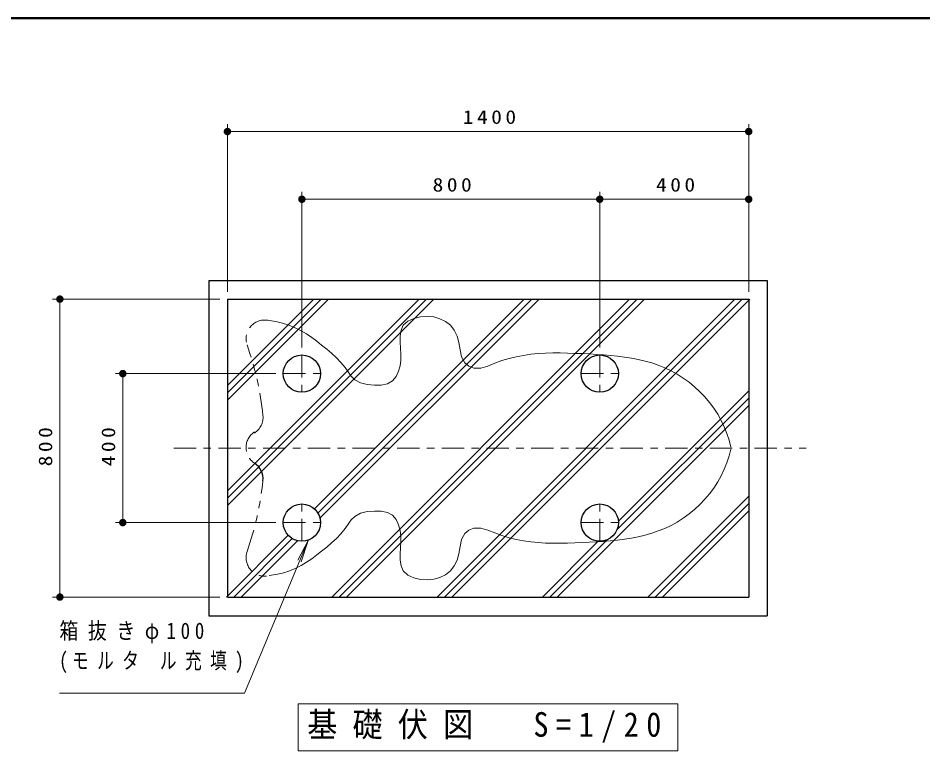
# Model space of a CAD drawing. Units: millimetres on the paper, scale 1:20. Extents: x -385 to 0, y -5 to 267.
# Drawn here: x -243 to -121.5, y 168.6 to 267 of the extents above; entities that cross this region are included whole.
import ezdxf

# ---------------------------------------------------------------- set-up
doc = ezdxf.new("R2010")
doc.units = ezdxf.units.MM
doc.linetypes.add('USER2', pattern=[6, 3, -1, 1, -1])
doc.linetypes.add('USER3', pattern=[8, 3, -1, 1, -1, 1, -1])
doc.layers.add('LY_1', color=7, linetype='Continuous', lineweight=13)
doc.layers.add('LY_2', color=7, linetype='Continuous', lineweight=13)
doc.styles.add('ＭＳ ゴシック', font='')
doc.styles.get('ＭＳ ゴシック').set_extended_font_data('MS Gothic')

# ---------------------------------------------------------------- blocks, each defined once
blk = doc.blocks.new('filled_dot')
at = {"color": 0, "linetype": 'Continuous', "lineweight": -2, "const_width": 1.25}
blk.add_lwpolyline([(-0.625, 0, 1), (0.625, 0, 1)], format="xyb", close=True, dxfattribs=at)

msp = doc.modelspace()

# ---------------------------------------------------------------- linework, layer by layer
at = {"layer": 'LY_1'}
for p, q in [((-214.891, 230.272), (-214.891, 252.772)), ((-144.891, 230.272), (-144.891, 252.772)), ((-214.891, 251.772), (-144.891, 251.772)), ((-204.891, 222.772), (-204.891, 243.68)), ((-164.891, 222.772), (-164.891, 243.68)), ((-144.891, 230.272), (-144.891, 243.68)), ((-204.891, 242.68), (-164.891, 242.68)), ((-164.891, 242.68), (-144.891, 242.68)), ((-215.891, 229.272), (-238.391, 229.272)), ((-237.391, 189.272), (-237.391, 229.272)), ((-214.891, 202.556), (-188.175, 229.272)), ((-214.891, 201.566), (-187.185, 229.272)), ((-214.891, 203.546), (-189.165, 229.272)), ((-214.891, 216.698), (-202.317, 229.272)), ((-214.891, 215.708), (-201.327, 229.272)), ((-214.891, 217.688), (-203.307, 229.272)), ((-203.19, 201.105), (-175.023, 229.272)), ((-202.747, 200.559), (-174.033, 229.272)), ((-202.46, 199.856), (-173.043, 229.272)), ((-200.881, 189.272), (-160.881, 229.272)), ((-199.891, 189.272), (-159.891, 229.272)), ((-198.901, 189.272), (-158.901, 229.272)), ((-186.739, 189.272), (-146.739, 229.272)), ((-185.749, 189.272), (-145.749, 229.272)), ((-184.759, 189.272), (-144.759, 229.272)), ((-208.391, 219.272), (-229.94, 219.272)), ((-228.94, 199.272), (-228.94, 219.272)), ((-162.398, 199.471), (-144.89, 216.978)), ((-162.594, 198.285), (-144.891, 215.989)), ((-170.617, 189.272), (-144.891, 214.999)), ((-158.454, 189.272), (-144.89, 202.836)), ((-157.464, 189.272), (-144.891, 201.846)), ((-156.475, 189.272), (-144.89, 200.856)), ((-208.391, 199.272), (-229.94, 199.272)), ((-215.023, 189.272), (-206.723, 197.572)), ((-214.033, 189.272), (-206.177, 197.129)), ((-213.043, 189.272), (-205.474, 196.841)), ((-212.614, 176.357), (-204.059, 196.866)), ((-204.059, 196.866), (-205.451, 194.208)), ((-204.059, 196.866), (-204.969, 194.007)), ((-171.607, 189.272), (-163.904, 196.975)), ((-172.597, 189.272), (-165.089, 196.78)), ((-215.891, 189.272), (-238.391, 189.272)), ((-237.456, 176.357), (-212.614, 176.357)), ((-154.391, 174.922), (-205.391, 174.922)), ((-205.391, 174.922), (-205.391, 168.622)), ((-154.391, 168.622), (-154.391, 174.922)), ((-205.391, 168.622), (-154.391, 168.622))]:
    msp.add_line(p, q, dxfattribs=at)
at = {"layer": 'LY_1', "lineweight": 25}
for p, q in [((-217.391, 231.772), (-217.391, 186.772)), ((-217.391, 231.772), (-142.391, 231.772)), ((-142.391, 231.772), (-142.391, 186.772)), ((-214.891, 229.272), (-214.891, 189.272)), ((-214.891, 229.272), (-144.891, 229.272)), ((-144.891, 229.272), (-144.891, 189.272)), ((-214.891, 189.272), (-144.891, 189.272)), ((-217.391, 186.772), (-142.391, 186.772))]:
    msp.add_line(p, q, dxfattribs=at)
at = {"layer": 'LY_1', "linetype": 'USER2'}
for p, q in [((-204.891, 221.772), (-204.891, 216.772)), ((-164.891, 221.772), (-164.891, 216.772)), ((-207.391, 219.272), (-202.391, 219.272)), ((-167.391, 219.272), (-162.391, 219.272)), ((-222.099, 209.272), (-137.164, 209.272)), ((-204.891, 196.772), (-204.891, 201.772)), ((-164.891, 196.772), (-164.891, 201.772)), ((-207.391, 199.272), (-202.391, 199.272)), ((-167.391, 199.272), (-162.391, 199.272))]:
    msp.add_line(p, q, dxfattribs=at)
at = {"layer": 'LY_1', "linetype": 'USER3'}
for points in [[(-209.292, 226.395), (-208.396, 226.247), (-207.506, 226.041), (-206.634, 225.773), (-205.786, 225.44), (-204.974, 225.038), (-204.26, 224.607), (-203.574, 224.129), (-202.906, 223.622), (-202.248, 223.101), (-201.564, 222.555), (-200.893, 221.996), (-200.248, 221.409), (-199.643, 220.778), (-199.091, 220.088), (-198.687, 219.495), (-198.273, 218.922), (-197.799, 218.438), (-197.028, 218.014), (-196.123, 217.797), (-195.145, 217.72), (-194.244, 217.74), (-193.406, 217.905), (-192.705, 218.294), (-192.237, 218.877), (-191.916, 219.586), (-191.716, 220.333), (-191.619, 221.09), (-191.599, 221.866), (-191.629, 222.671), (-191.676, 223.506), (-191.679, 224.331), (-191.567, 225.097), (-191.27, 225.756), (-190.68, 226.312), (-189.881, 226.691), (-188.974, 226.904), (-188.069, 226.962), (-187.185, 226.875), (-186.351, 226.644), (-185.599, 226.27), (-184.956, 225.756), (-184.437, 225.09), (-184.057, 224.313), (-183.808, 223.46), (-183.647, 222.477), (-183.448, 221.537), (-183.019, 220.734), (-182.468, 220.281), (-181.8, 220.016), (-180.868, 220.009), (-179.936, 220.281), (-179.001, 220.662), (-178.036, 221.017), (-177.069, 221.309), (-176.099, 221.544), (-175.127, 221.726), (-174.152, 221.862), (-173.173, 221.956), (-172.192, 222.014), (-171.207, 222.042), (-170.22, 222.044), (-169.228, 222.027), (-168.233, 221.995), (-167.235, 221.953), (-166.287, 221.909), (-165.337, 221.858), (-164.388, 221.795), (-163.441, 221.717), (-162.498, 221.62), (-161.561, 221.499), (-160.632, 221.35), (-159.713, 221.17), (-158.804, 220.955), (-157.91, 220.7), (-157.03, 220.401), (-156.168, 220.055), (-155.324, 219.657), (-154.489, 219.197), (-153.678, 218.683), (-152.897, 218.117), (-152.15, 217.503), (-151.439, 216.844), (-150.769, 216.143), (-150.145, 215.404), (-149.569, 214.629), (-149.046, 213.822), (-148.58, 212.985), (-148.172, 212.118), (-147.822, 211.228), (-147.528, 210.32), (-147.289, 209.397)], [(-209.292, 192.15), (-208.396, 192.298), (-207.506, 192.504), (-206.634, 192.772), (-205.786, 193.105), (-204.974, 193.506), (-204.26, 193.938), (-203.574, 194.416), (-202.906, 194.923), (-202.248, 195.444), (-201.564, 195.99), (-200.893, 196.548), (-200.248, 197.136), (-199.643, 197.767), (-199.091, 198.457), (-198.687, 199.05), (-198.273, 199.623), (-197.799, 200.107), (-197.028, 200.53), (-196.123, 200.748), (-195.145, 200.825), (-194.244, 200.804), (-193.406, 200.64), (-192.705, 200.251), (-192.237, 199.668), (-191.916, 198.959), (-191.716, 198.212), (-191.619, 197.455), (-191.599, 196.679), (-191.629, 195.874), (-191.676, 195.039), (-191.679, 194.214), (-191.567, 193.448), (-191.27, 192.789), (-190.68, 192.233), (-189.881, 191.854), (-188.974, 191.641), (-188.069, 191.583), (-187.185, 191.67), (-186.351, 191.901), (-185.599, 192.275), (-184.956, 192.789), (-184.437, 193.454), (-184.057, 194.231), (-183.808, 195.085), (-183.647, 196.068), (-183.448, 197.008), (-183.019, 197.811), (-182.468, 198.264), (-181.8, 198.529), (-180.868, 198.536), (-179.936, 198.263), (-179.001, 197.883), (-178.036, 197.528), (-177.069, 197.236), (-176.099, 197.001), (-175.127, 196.819), (-174.152, 196.683), (-173.173, 196.589), (-172.192, 196.53), (-171.207, 196.503), (-170.22, 196.501), (-169.228, 196.518), (-168.233, 196.55), (-167.235, 196.592), (-166.287, 196.635), (-165.337, 196.687), (-164.388, 196.75), (-163.441, 196.828), (-162.498, 196.925), (-161.561, 197.046), (-160.632, 197.195), (-159.713, 197.375), (-158.804, 197.59), (-157.91, 197.845), (-157.03, 198.144), (-156.168, 198.49), (-155.324, 198.887), (-154.489, 199.348), (-153.678, 199.862), (-152.897, 200.428), (-152.15, 201.042), (-151.439, 201.701), (-150.769, 202.401), (-150.145, 203.141), (-149.569, 203.916), (-149.046, 204.723), (-148.58, 205.56), (-148.172, 206.427), (-147.822, 207.316), (-147.528, 208.225), (-147.289, 209.147)]]:
    msp.add_lwpolyline(points, dxfattribs=at)
at = {"layer": 'LY_1', "lineweight": 25}
for centre in [(-204.891, 219.272), (-164.891, 219.272), (-204.891, 199.272), (-164.891, 199.272)]:
    msp.add_circle(centre, 2.5, dxfattribs=at)
at = {"layer": 'LY_1', "linetype": 'USER3'}
for centre, radius, start, end in [((-209.89, 223.968), 2.5, 76.16469, 199.30935), ((-251.827, 209.274), 41.937, 5.99719, 19.30936), ((-212.606, 213.394), 2.5, 302.88904, 5.99719), ((-209.891, 209.349), 2.5, 123.10297, 237.11095), ((-251.827, 209.271), 41.937, 340.69065, 354.00281), ((-209.89, 194.577), 2.5, 160.69065, 283.83531)]:
    msp.add_arc(centre, radius, start, end, dxfattribs=at)
at = {"layer": 'LY_1', "lineweight": 25}
msp.add_arc((-212.606, 205.151), 2.5, 354.00281, 57.11096, dxfattribs=at)
at = {"layer": 'LY_2', "lineweight": 50}
msp.add_line((0, 267), (-385, 267), dxfattribs=at)

# ---------------------------------------------------------------- block references
at = {"layer": 'LY_1', "xscale": 0.4, "yscale": 0.4}
for p in [(-214.891, 251.772), (-204.891, 242.68), (-164.891, 242.68)]:
    msp.add_blockref('filled_dot', p, dxfattribs=at)
for p, rotation in [((-144.891, 251.772), 180), ((-164.891, 242.68), 180), ((-144.891, 242.68), 180), ((-237.391, 229.272), 270), ((-228.94, 219.272), 270), ((-228.94, 199.272), 90), ((-237.391, 189.272), 90)]:
    msp.add_blockref('filled_dot', p, dxfattribs=dict(at, rotation=rotation))

# ---------------------------------------------------------------- texts
at = {"layer": 'LY_1', "style": 'ＭＳ ゴシック'}
for s, insert, char_height, attachment_point in [('\\T1.33;\\W1.15;1400', (-179.47, 252.772), 1.833, 8), ('\\T1.33;\\W1.15;800', (-184.474, 243.68), 1.833, 8), ('\\T1.33;\\W1.15;400', (-154.474, 243.68), 1.833, 8), ('\\T1.5;\\W0.85;箱抜きφ100', (-237.456, 185.857), 2.199, 1), ('\\T1.5;\\W0.75;(モルタ\\~ル充填)', (-237.456, 181.857), 2.199, 1), ('\\T1.5;\\W0.9;基礎伏図\u3000S=1/20', (-179.891, 171.772), 3.299, 5)]:
    msp.add_mtext(s, dxfattribs=dict(at, insert=insert, char_height=char_height, attachment_point=attachment_point))
at = {"layer": 'LY_1', "char_height": 1.833, "attachment_point": 8, "rotation": 90, "style": 'ＭＳ ゴシック'}
for s, insert in [('\\T1.33;\\W1.15;800', (-238.391, 209.689)), ('\\T1.33;\\W1.15;400', (-229.94, 209.689))]:
    msp.add_mtext(s, dxfattribs=dict(at, insert=insert))

doc.saveas('drawing.dxf')
